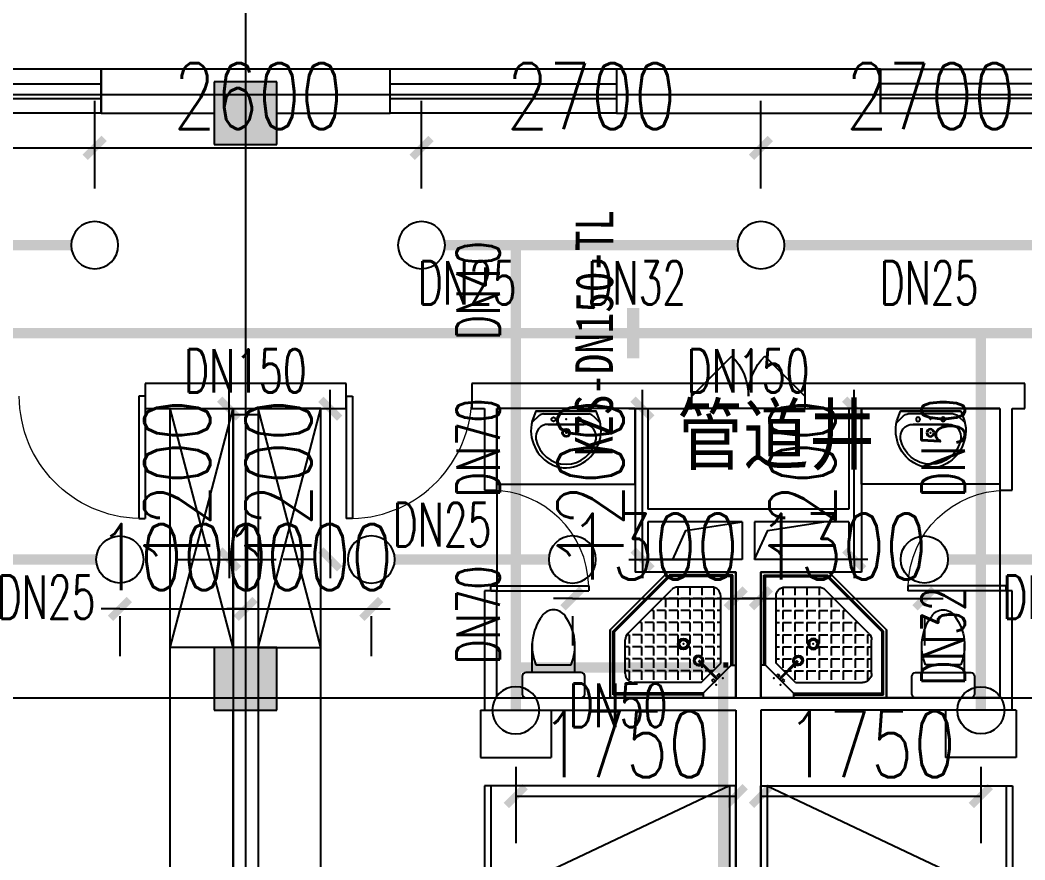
# Model space of a CAD drawing. Extents: x 0 to 2838408, y -923048 to 203859.
# Drawn here: x 2754969 to 2762963, y -682632 to -675950 of the extents above; entities that cross this region are included whole.
import ezdxf
from ezdxf.enums import TextEntityAlignment as Align

# ---------------------------------------------------------------- set-up
doc = ezdxf.new("R2010")
doc.units = 0
doc.header["$LTSCALE"] = 1000
for name, color, linetype in [('A-Fixt', 81, 'Continuous'), ('CLAYER', 7, 'Continuous'), ('COLUMN', 9, 'Continuous'), ('DIM_喷淋', 3, 'Continuous'), ('DOOR_FIRE', 4, 'Continuous'), ('DOTE', 8, 'Continuous'), ('EQUIP_喷头', 7, 'Continuous'), ('PIPE-喷淋', 6, 'Continuous'), ('PUB_HATCH', 8, 'Continuous'), ('TEXT_喷淋', 7, 'Continuous'), ('TWT_DIM', 3, 'Continuous'), ('WALL', 9, 'Continuous'), ('WINDOW', 4, 'Continuous'), ('XREF', 8, 'Continuous'), ('抗震支吊架', 2, 'Continuous'), ('洁具', 213, 'Continuous'), ('配景', 3, 'Continuous')]:
    doc.layers.add(name, color=color, linetype=linetype)
doc.styles.add('_TCH_DIM_T3', font='SIMPLEX', dxfattribs={"width": 0.75, "bigfont": 'HZTXT'})
doc.styles.add('_TWT_PIPEDN', font='SIMPLEX', dxfattribs={"width": 0.8, "height": 2.3, "bigfont": 'HZTXT'})
doc.styles.add('kzcad', font='', dxfattribs={"width": 0.8})
doc.styles.get("Standard").update_dxf_attribs({"font": 'geniso.shx', "bigfont": 'hztxt.shx'})
doc.styles.get('kzcad').set_extended_font_data('SimSun')
doc.dimstyles.new('_TWT_ARCH&&150', dxfattribs={"dimtxt": 525, "dimasz": 150, "dimexe": 375, "dimexo": 450, "dimgap": 150, "dimtad": 1, "dimdec": 0, "dimzin": 0, "dimdsep": 46, "dimtxsty": '_TCH_DIM_T3', "dimblk": 'ARCHTICK', "dimcen": 0.09, "dimclrt": 7, "dimazin": 2, "dimtfac": 1, "dimtdec": 0, "dimtix": 1, "dimtmove": 2, "dimatfit": 3, "dimfxl": 1, "dimtolj": 1, "dimtzin": 0, "dimarcsym": 0})

# ---------------------------------------------------------------- blocks, each defined once
blk = doc.blocks.new('1F平面-CAD导入_dwg_Drawing4_t3_dwg_$plan$00001613-474159-1F-927810-1F')
at = {"layer": '洁具'}
for p, q in [((-30, 250), (-170, 250)), ((-200, 169.7), (-430.4, 169.7)), ((-260.4, -139.7), (-260.4, 139.7)), ((-200, -169.7), (-200, -220)), ((-170, -250), (-30, -250))]:
    blk.add_line(p, q, dxfattribs=at)
for points in [[(-200, 220), (-200, 169.7), (-200, -169.7), (-430.4, -169.7)], [(0, -220), (0, 220)]]:
    blk.add_lwpolyline(points, dxfattribs=at)
for centre, radius, start, end in [((-170, 220), 30, 90, 180), ((-30, 220), 30, 0, 90), ((-412.8, -227.4), 397.5, 67.45048, 126.63814), ((-589.6, 0), 109.8, 123.45086, 236.54914), ((-412.8, 227.4), 397.5, 233.36186, 292.54952), ((-170, -220), 30, 180, 270), ((-30, -220), 30, 270, 0)]:
    blk.add_arc(centre, radius, start, end, dxfattribs=at)
blk = doc.blocks.new('$lvtry$00000169')
at = {"color": 0}
for p, q in [((258.9, -36), (258.9, 0)), ((258.9, -36), (36, -258.9)), ((258.9, -24), (976, -24)), ((258.9, -36), (964, -36)), ((964, -36), (976, -24)), ((964, -36), (964, -525.1)), ((976, -24), (976, -530.1)), ((276.1, -120), (120, -276.1)), ((143.9, -151), (290.7, -298.1)), ((151, -143.9), (297.8, -291)), ((269.6, -212.7), (269.6, -142.7)), ((276.1, -120), (808, -120)), ((365.9, -212.7), (365.9, -142.7)), ((462.1, -212.7), (462.1, -142.7)), ((558.4, -212.7), (558.4, -142.7)), ((654.6, -212.7), (654.6, -142.7)), ((750.9, -212.7), (750.9, -142.7)), ((847.1, -212.7), (847.1, -142.7)), ((173.4, -308.9), (173.4, -238.9)), ((183.4, -212.7), (205.5, -212.7)), ((219.6, -212.7), (243.4, -212.7)), ((269.6, -212.7), (339.6, -212.7)), ((269.6, -262.8), (269.6, -238.9)), ((365.9, -212.7), (435.9, -212.7)), ((365.9, -308.9), (365.9, -238.9)), ((462.1, -212.7), (532.1, -212.7)), ((462.1, -308.9), (462.1, -238.9)), ((558.4, -212.7), (628.4, -212.7)), ((558.4, -308.9), (558.4, -238.9)), ((654.6, -212.7), (724.6, -212.7)), ((654.6, -308.9), (654.6, -238.9)), ((750.9, -212.7), (820.9, -212.7)), ((750.9, -308.9), (750.9, -238.9)), ((847.1, -212.7), (880, -212.7)), ((847.1, -308.9), (847.1, -238.9)), ((880, -192), (880, -460.5)), ((36, -258.9), (0, -258.9)), ((24, -258.9), (24, -976)), ((36, -258.9), (36, -964)), ((120, -276.1), (120, -808)), ((120, -308.9), (147.1, -308.9)), ((173.4, -308.9), (243.4, -308.9)), ((334.3, -308.9), (339.6, -308.9)), ((365.9, -308.9), (435.9, -308.9)), ((462.1, -308.9), (532.1, -308.9)), ((558.4, -308.9), (628.4, -308.9)), ((654.6, -308.9), (724.6, -308.9)), ((750.9, -308.9), (820.9, -308.9)), ((847.1, -308.9), (880, -308.9)), ((173.4, -405.2), (173.4, -335.2)), ((269.6, -405.2), (269.6, -335.2)), ((365.9, -405.2), (365.9, -335.2)), ((462.1, -405.2), (462.1, -335.2)), ((558.4, -405.2), (558.4, -335.2)), ((654.6, -405.2), (654.6, -335.2)), ((750.9, -405.2), (750.9, -335.2)), ((847.1, -405.2), (847.1, -335.2)), ((120, -405.2), (147.1, -405.2)), ((173.4, -405.2), (243.4, -405.2)), ((173.4, -501.4), (173.4, -431.4)), ((269.6, -405.2), (339.6, -405.2)), ((269.6, -501.4), (269.6, -431.4)), ((365.9, -405.2), (378.6, -405.2)), ((365.9, -501.4), (365.9, -431.4)), ((462.1, -405.2), (532.1, -405.2)), ((462.1, -501.4), (462.1, -431.4)), ((558.4, -405.2), (628.4, -405.2)), ((558.4, -501.4), (558.4, -431.4)), ((654.6, -405.2), (724.6, -405.2)), ((654.6, -501.4), (654.6, -431.4)), ((750.9, -405.2), (820.9, -405.2)), ((750.9, -501.4), (750.9, -431.4)), ((847.1, -405.2), (880, -405.2)), ((847.1, -501.4), (847.1, -431.4)), ((120, -501.4), (147.1, -501.4)), ((173.4, -501.4), (243.4, -501.4)), ((173.4, -597.7), (173.4, -527.7)), ((269.6, -501.4), (339.6, -501.4)), ((269.6, -597.7), (269.6, -527.7)), ((365.9, -501.4), (435.9, -501.4)), ((365.9, -597.7), (365.9, -527.7)), ((462.1, -501.4), (532.1, -501.4)), ((462.1, -597.7), (462.1, -527.7)), ((858.9, -511.4), (511.4, -858.9)), ((964, -525.1), (525.1, -964)), ((976, -530.1), (530.1, -976)), ((558.4, -501.4), (628.4, -501.4)), ((558.4, -597.7), (558.4, -527.7)), ((654.6, -501.4), (724.6, -501.4)), ((654.6, -597.7), (654.6, -527.7)), ((750.9, -501.4), (820.9, -501.4)), ((750.9, -597.7), (750.9, -527.7)), ((847.1, -501.4), (867.2, -501.4)), ((964, -525.1), (976, -530.1)), ((120, -597.7), (147.1, -597.7)), ((173.4, -597.7), (243.4, -597.7)), ((173.4, -693.9), (173.4, -623.9)), ((269.6, -597.7), (339.6, -597.7)), ((269.6, -693.9), (269.6, -623.9)), ((365.9, -597.7), (435.9, -597.7)), ((365.9, -693.9), (365.9, -623.9)), ((462.1, -597.7), (532.1, -597.7)), ((462.1, -693.9), (462.1, -623.9)), ((558.4, -597.7), (628.4, -597.7)), ((558.4, -693.9), (558.4, -623.9)), ((654.6, -597.7), (724.6, -597.7)), ((654.6, -693.9), (654.6, -623.9)), ((750.9, -597.7), (772.6, -597.7)), ((120, -693.9), (147.1, -693.9)), ((173.4, -693.9), (243.4, -693.9)), ((269.6, -693.9), (339.6, -693.9)), ((365.9, -693.9), (435.9, -693.9)), ((462.1, -693.9), (532.1, -693.9)), ((558.4, -693.9), (628.4, -693.9)), ((654.6, -693.9), (676.4, -693.9)), ((120, -790.2), (147.1, -790.2)), ((173.4, -790.2), (173.4, -720.2)), ((173.4, -790.2), (243.4, -790.2)), ((269.6, -790.2), (269.6, -720.2)), ((269.6, -790.2), (339.6, -790.2)), ((365.9, -790.2), (365.9, -720.2)), ((365.9, -790.2), (435.9, -790.2)), ((462.1, -790.2), (462.1, -720.2)), ((462.1, -790.2), (532.1, -790.2)), ((558.4, -790.2), (558.4, -720.2)), ((558.4, -790.2), (580.1, -790.2)), ((173.4, -877.5), (173.4, -816.4)), ((269.6, -880), (269.6, -816.4)), ((365.9, -880), (365.9, -816.4)), ((462.1, -880), (462.1, -816.4)), ((192, -880), (460.5, -880)), ((36, -964), (24, -976)), ((24, -976), (530.1, -976)), ((36, -964), (525.1, -964)), ((525.1, -964), (530.1, -976))]:
    blk.add_line(p, q, dxfattribs=at)
blk.add_lwpolyline([(0, 0), (0, -1000), (540, -1000), (1000, -540), (1000, 0)], close=True)
for points in [[(0, 0), (0, -1000)], [(0, 0), (1000, 0)], [(1000, 0), (1000, -540)], [(189.7, -136.1), (177.9, -147.9), (162.5, -132.5), (174.3, -120.7)], [(136.1, -189.7), (147.9, -177.9), (132.5, -162.5), (120.7, -174.3)], [(1000, -540), (540, -1000)], [(0, -1000), (540, -1000)]]:
    blk.add_lwpolyline(points, close=True, dxfattribs=at)
for radius in [43.8, 31.1]:
    blk.add_circle((416.2, -427.6), radius, dxfattribs=at)
for centre, radius, start, end in [((808, -192), 72, 0, 90), ((296, -295.7), 40.6, 142.58296, 128.41974), ((296, -295.7), 28.6, 145.82801, 125.65986), ((808, -460.5), 72, 315, 0), ((192, -808), 72, 180, 270), ((460.5, -808), 72, 270, 315)]:
    blk.add_arc(centre, radius, start, end, dxfattribs=at)
for p in [(103.2, -155.8, 0), (156.1, -102.2, 0), (415.8, -428.1, 0)]:
    blk.add_point(p, dxfattribs=at)
blk = doc.blocks.new('$lvtry$00000178')
at = {"color": 0}
for p, q in [((-238.4, 0), (238.4, 0)), ((-214.1, -36.1), (-272.1, -90.6)), ((-179.8, -22.5), (180.1, -22.5)), ((215.7, -37.5), (268.3, -90.8)), ((-141.7, -105.2), (140.2, -105.2)), ((140.2, -105.2), (-141.7, -105.2))]:
    blk.add_line(p, q, dxfattribs=at)
blk.add_lwpolyline([(-103.6, -429.7, 0.224698), (110.4, -425.4, 0.348046), (268.9, -78.5), (239.5, 0), (-241.3, 0), (-270.7, -78.5, 0.356844)], format="xyb", close=True, dxfattribs=at)
for centre, radius in [((-100, -65), 16.3), ((100, -65), 16.3), ((1.4, -172.5), 31.6)]:
    blk.add_circle(centre, radius, dxfattribs=at)
at = {"color": 0, "lineweight": 13}
blk.add_circle((1.4, -172.5), 23, dxfattribs=at)
at = {"color": 0}
for centre, radius, start, end in [((-179.8, -72.5), 50, 90, 133.18096), ((180.1, -72.5), 50, 44.56072, 90), ((-141.7, -205.2), 100, 90, 190.56023), ((140.2, -205.2), 100, 349.43977, 90), ((-0.7, -179), 243.4, 190.56023, 349.43977)]:
    blk.add_arc(centre, radius, start, end, dxfattribs=at)
for p in [(0, -65), (1.4, -172.5)]:
    blk.add_point(p, dxfattribs=at)
blk = doc.blocks.new('A$C70365C93')
at = {"layer": '洁具'}
blk.add_lwpolyline([(-1900, 2300), (-1900, 1700), (-800, 1700), (-800, 2300)], close=True, dxfattribs=at)
blk.add_blockref('$lvtry$00000178', (-1350, 2280), dxfattribs=at)
at = {"layer": '洁具', "rotation": 180}
blk.add_blockref('$lvtry$00000169', (0, 0), dxfattribs=at)
at = {"layer": '洁具', "extrusion": (0, 0, -1), "xscale": -1, "zscale": -1, "rotation": 90}
blk.add_blockref('1F平面-CAD导入_dwg_Drawing4_t3_dwg_$plan$00001613-474159-1F-927810-1F', (1450, 0), dxfattribs=at)
blk = doc.blocks.new('单人床')
at = {"layer": 'A-Fixt'}
for p, q in [((47773.8, 13973.4), (48673.8, 13973.4)), ((47773.8, 12073.4), (48673.8, 13973.4)), ((47773.8, 12073.4), (48673.8, 12073.4))]:
    blk.add_line(p, q, dxfattribs=at)
blk.add_lwpolyline([(47773.8, 14023.4), (48673.8, 14023.4), (48673.8, 12023.4), (47773.8, 12023.4), (47773.8, 14023.4)], dxfattribs=at)
blk = doc.blocks.new('CH_AP01')
for p, q in [((-311.4, 16.6), (-275, 0)), ((-275, 0), (275, 0)), ((275, 0), (311.4, 16.6))]:
    blk.add_line(p, q)
for centre, radius, start, end in [((-306.8, 555.3), 37.8, 100.18588, 202.83587), ((0, -578.9), 1212.6, 74.71041, 105.28959), ((0, -578.9), 1172.6, 75.02868, 104.97132), ((0, -1278.1), 1856.9, 80.61099, 99.38901), ((306.8, 555.3), 37.8, 337.16413, 79.81412), ((-1658.4, 201.9), 1359.7, 352.16586, 14.42826), ((-823.7, 250), 562.9, 335.50378, 31.09034), ((-823.7, 250), 602.9, 335.50378, 30.26909), ((0, -578.9), 1092.6, 75.87672, 104.12328), ((823.7, 250), 602.9, 149.73091, 204.49622), ((823.7, 250), 562.9, 148.90966, 204.49622), ((1658.4, 201.9), 1359.7, 165.57174, 187.83414)]:
    blk.add_arc(centre, radius, start, end)
blk = doc.blocks.new('A$C61295E98')
at = {"color": 3}
for p, q in [((544, 597.9), (0, 597.9)), ((0, 597.9), (0, 0)), ((161.4, 597.9), (161.4, 0)), ((170.4, 0.2), (170.4, 597.6)), ((602.7, 572.2), (602.7, 25.6)), ((624, 517.9), (624, 80)), ((544, 0), (0, 0))]:
    blk.add_line(p, q, dxfattribs=at)
for points in [[(81.8, 540.3), (75.3, 540.3), (75.3, 576.8), (81.8, 576.8)], [(81.8, 453.1), (75.3, 453.1), (75.3, 489.6), (81.8, 489.6)], [(81.8, 352.9), (75.3, 352.9), (75.3, 389.4), (81.8, 389.4)]]:
    blk.add_lwpolyline(points, close=True, dxfattribs=at)
for centre in [(74, 250.1), (74, 164.2), (74, 70.5)]:
    blk.add_circle(centre, 15.7, dxfattribs=at)
for centre, start, end in [((544, 517.9), 360, 90), ((544, 80), 270, 0)]:
    blk.add_arc(centre, 80, start, end, dxfattribs=at)
blk = doc.blocks.new('宿舍')
at = {"layer": 'A-Fixt'}
for p, q in [((47853.8, 13801.7), (48353.8, 15701.7)), ((48353.8, 13801.7), (47853.8, 15701.7)), ((47853.8, 13801.7), (48353.8, 13801.7))]:
    blk.add_line(p, q, dxfattribs=at)
for points in [[(47853.8, 8601.7), (48353.8, 8601.7), (48353.8, 15701.7), (47853.8, 15701.7)], [(47853.8, 10676.1), (47970.5, 10676.1), (47970.5, 11742.6), (47853.8, 11742.6)]]:
    blk.add_lwpolyline(points, close=True, dxfattribs=at)
at = {"xscale": -1, "rotation": 90}
for p in [(63677.2, 60475.5), (63677.2, 58775.5)]:
    blk.add_blockref('单人床', p, dxfattribs=at)
at = {"layer": 'A-Fixt', "xscale": -1, "rotation": 180}
for p in [(50002, 9140.5), (51117.2, 9140.5)]:
    blk.add_blockref('CH_AP01', p, dxfattribs=at)
at = {"layer": '配景', "color": 252}
blk.add_blockref('A$C61295E98', (47853.8, 7096.6), dxfattribs=at)
blk = doc.blocks.new('$WINLIB2D$00000001')
at = {"color": 0}
for points in [[(-0.5, 0.5), (-0.5, -0.5)], [(-0.5, 0.5), (0.5, 0.5)], [(0.5, -0.5), (0.5, 0.5)], [(0.5, 0.1667), (-0.5, 0.1667)], [(0.5, -0.1667), (-0.5, -0.1667)], [(-0.5, -0.5), (0.5, -0.5)]]:
    blk.add_lwpolyline(points, dxfattribs=at)
blk = doc.blocks.new('$DorLib2D$00000116')
at = {"color": 0}
for p, q in [((-0.5, 0), (-0.1464, 0.3536)), ((0.5, 0), (0.1464, 0.3536))]:
    blk.add_line(p, q, dxfattribs=at)
for centre, start, end in [((-0.5, 0), 0, 45), ((0.5, 0), 135, 180)]:
    blk.add_arc(centre, 0.5, start, end, dxfattribs=at)
blk = doc.blocks.new('$DorLib2D$00000001')
for p, q in [((0.45, 0.975), (0.5, 0.975)), ((0.45, 0), (0.45, 0.975)), ((0.5, 0), (0.5, 0.975)), ((0.5, 0), (0.45, 0))]:
    blk.add_line(p, q)
at = {"lineweight": 13}
blk.add_arc((0.475, 0), 0.975, 91.46928, 180, dxfattribs=at)
blk = doc.blocks.new('4F1')
at = {"layer": 'PUB_HATCH'}
for points in [[(2420966.7, -676441.3), (2420466.7, -676441.3), (2420466.7, -676941.3), (2420966.7, -676941.3)], [(2420966.7, -680941.3), (2420466.7, -680941.3), (2420466.7, -681441.3), (2420966.7, -681441.3)]]:
    blk.add_hatch(color=256, dxfattribs=at).paths.add_polyline_path(points)
for points in [[(2424116.7, -680241.3), (2424220.3, -680011), (2424666.7, -679941.3)], [(2424766.7, -680241.3), (2424870.3, -680011), (2425316.7, -679941.3)]]:
    blk.add_lwpolyline(points)
at = {"layer": 'COLUMN'}
for p, q in [((2420966.7, -676441.3), (2420466.7, -676441.3)), ((2420466.7, -676441.3), (2420466.7, -676941.3)), ((2420966.7, -676941.3), (2420966.7, -676441.3)), ((2420466.7, -676941.3), (2420966.7, -676941.3)), ((2420966.7, -680941.3), (2420466.7, -680941.3)), ((2420466.7, -680941.3), (2420466.7, -681441.3)), ((2420966.7, -681441.3), (2420966.7, -680941.3)), ((2420466.7, -681441.3), (2420966.7, -681441.3))]:
    blk.add_line(p, q, dxfattribs=at)
at = {"layer": 'DOOR_FIRE'}
for p, q in [((2425166.7, -678841.3), (2424266.7, -678841.3)), ((2425166.7, -679041.3), (2424266.7, -679041.3))]:
    blk.add_line(p, q, dxfattribs=at)
at = {"layer": 'DOTE'}
for p, q in [((2420716.7, -606941.3), (2420716.7, -690141.3)), ((2343216.7, -676541.3), (2453916.7, -676541.3)), ((2343216.7, -681341.3), (2453916.7, -681341.3))]:
    blk.add_line(p, q, dxfattribs=at)
at = {"layer": 'WALL'}
for p, q in [((2420716.7, -676341.3), (2419566.7, -676341.3)), ((2419566.7, -676341.3), (2419566.7, -676691.3)), ((2421866.7, -676341.3), (2420716.7, -676341.3)), ((2421866.7, -676691.3), (2421866.7, -676341.3)), ((2425766.7, -676341.3), (2423666.7, -676341.3)), ((2423666.7, -676341.3), (2423666.7, -676691.3)), ((2425766.7, -676691.3), (2425766.7, -676341.3)), ((2419566.7, -676691.3), (2420466.7, -676691.3)), ((2420966.7, -676691.3), (2421866.7, -676691.3)), ((2423666.7, -676691.3), (2425766.7, -676691.3)), ((2421516.7, -678841.3), (2419916.7, -678841.3)), ((2419916.7, -678841.3), (2419916.7, -679041.3)), ((2421516.7, -679041.3), (2421516.7, -678841.3)), ((2422616.7, -678841.3), (2422516.7, -678841.3)), ((2422516.7, -678841.3), (2422516.7, -679041.3)), ((2423816.7, -678841.3), (2422616.7, -678841.3)), ((2424266.7, -678841.3), (2423816.7, -678841.3)), ((2424266.7, -679041.3), (2424266.7, -678841.3)), ((2425616.7, -678841.3), (2425166.7, -678841.3)), ((2425166.7, -678841.3), (2425166.7, -679041.3)), ((2426816.7, -678841.3), (2425616.7, -678841.3)), ((2426916.7, -678841.3), (2426816.7, -678841.3)), ((2426916.7, -679041.3), (2426916.7, -678841.3)), ((2419916.7, -679041.3), (2421516.7, -679041.3)), ((2422516.7, -679041.3), (2422616.7, -679041.3)), ((2422616.7, -679041.3), (2422616.7, -679691.3)), ((2423816.7, -679041.3), (2422716.7, -679041.3)), ((2422716.7, -679691.3), (2422716.7, -679041.3)), ((2423816.7, -679041.3), (2423816.7, -679841.3)), ((2423916.7, -679041.3), (2424266.7, -679041.3)), ((2423916.7, -679041.3), (2423916.7, -679841.3)), ((2425166.7, -679041.3), (2425516.7, -679041.3)), ((2425516.7, -679041.3), (2425516.7, -679841.3)), ((2426716.7, -679041.3), (2425616.7, -679041.3)), ((2425616.7, -679041.3), (2425616.7, -679841.3)), ((2426716.7, -679041.3), (2426716.7, -679691.3)), ((2426816.7, -679691.3), (2426816.7, -679041.3)), ((2426816.7, -679041.3), (2426916.7, -679041.3)), ((2420616.7, -679091.3), (2420616.7, -680941.3)), ((2420816.7, -679091.3), (2420616.7, -679091.3)), ((2420816.7, -679091.3), (2420816.7, -680941.3)), ((2422616.7, -679691.3), (2422716.7, -679691.3)), ((2426716.7, -679691.3), (2426816.7, -679691.3)), ((2423816.7, -679841.3), (2423816.7, -680341.3)), ((2424716.7, -679841.3), (2423916.7, -679841.3)), ((2425516.7, -679841.3), (2424716.7, -679841.3)), ((2425616.7, -679841.3), (2425616.7, -680341.3)), ((2424666.7, -679941.3), (2423916.7, -679941.3)), ((2423916.7, -679941.3), (2423916.7, -680241.3)), ((2424666.7, -679941.3), (2424666.7, -680241.3)), ((2425516.7, -679941.3), (2424766.7, -679941.3)), ((2424766.7, -679941.3), (2424766.7, -680241.3)), ((2425516.7, -679941.3), (2425516.7, -680241.3)), ((2424666.7, -680241.3), (2423916.7, -680241.3)), ((2425516.7, -680241.3), (2424766.7, -680241.3)), ((2424616.7, -680341.3), (2423816.7, -680341.3)), ((2424616.7, -680341.3), (2424616.7, -681341.3)), ((2424816.7, -680341.3), (2424816.7, -681341.3)), ((2425616.7, -680341.3), (2424816.7, -680341.3)), ((2422716.7, -680491.3), (2422616.7, -680491.3)), ((2422616.7, -680491.3), (2422616.7, -681441.3)), ((2422716.7, -681341.3), (2422716.7, -680491.3)), ((2426816.7, -680491.3), (2426716.7, -680491.3)), ((2426716.7, -680491.3), (2426716.7, -681341.3)), ((2426816.7, -681441.3), (2426816.7, -680491.3)), ((2422716.7, -681341.3), (2424616.7, -681341.3)), ((2426716.7, -681341.3), (2424816.7, -681341.3)), ((2420616.7, -681441.3), (2420616.7, -686141.3)), ((2420816.7, -681441.3), (2420816.7, -686141.3)), ((2422616.7, -681441.3), (2424616.7, -681441.3)), ((2424616.7, -681441.3), (2424616.7, -686391.3)), ((2426816.7, -681441.3), (2424816.7, -681441.3)), ((2424816.7, -681441.3), (2424816.7, -686391.3))]:
    blk.add_line(p, q, dxfattribs=at)
at = {"layer": 'WINDOW'}
for p, q in [((2422716.7, -679691.3), (2422716.7, -680491.3)), ((2426716.7, -679691.3), (2426716.7, -680491.3))]:
    blk.add_line(p, q, dxfattribs=at)
at = {"xscale": -1, "rotation": 359.9999999999999}
for name, p in [('宿舍', (2468470.6, -694743)), ('A$C70365C93', (2424816.7, -681341.3)), ('宿舍', (2476470.6, -694743))]:
    blk.add_blockref(name, p, dxfattribs=at)
for name, p in [('宿舍', (2372962.9, -694743)), ('A$C70365C93', (2424616.7, -681341.3))]:
    blk.add_blockref(name, p)
at = {"layer": 'DOOR_FIRE', "xscale": 900, "yscale": -900, "zscale": 200, "rotation": 179.9999999994664}
blk.add_blockref('$DorLib2D$00000116', (2424716.7, -678941.3), dxfattribs=at)
at = {"layer": 'WINDOW'}
for name, p, xscale, yscale, zscale, rotation in [('$WINLIB2D$00000001', (2418666.7, -676516.3), -1800, -350, -1800, 359.9999999999708), ('$WINLIB2D$00000001', (2422766.7, -676516.3), -1800, 350, -1800, 359.9999999999427), ('$DorLib2D$00000001', (2422666.7, -680091.3), 800, 800, 800, 269.9999999994664), ('$DorLib2D$00000001', (2426766.7, -680091.3), 800, -800, 800, 269.9999999994664)]:
    blk.add_blockref(name, p, dxfattribs=dict(at, xscale=xscale, yscale=yscale, zscale=zscale, rotation=rotation))
for name, p, xscale, yscale, zscale in [('$WINLIB2D$00000001', (2426666.7, -676516.3), 1800, 350, 1800), ('$DorLib2D$00000001', (2419416.7, -678941.3), 1000, -1000, 1000), ('$DorLib2D$00000001', (2422016.7, -678941.3), -1000, -1000, -1000)]:
    blk.add_blockref(name, p, dxfattribs=dict(at, xscale=xscale, yscale=yscale, zscale=zscale))
at = {"layer": 'CLAYER'}
blk.add_text('管道井', height=525, dxfattribs=at).set_placement((2424149.1, -679528.3))
blk = doc.blocks.new('_ArchTick')
at = {"color": 0, "linetype": 'ByBlock', "const_width": 0.4}
blk.add_lwpolyline([(-0.5, -0.5), (0.5, 0.5)], dxfattribs=at)
blk = doc.blocks.new('*D2643')
at = {"layer": 'Defpoints', "color": 0, "linetype": 'ByBlock', "transparency": 16777216}
for p in [(2760862.5, -680241.3), (2762162.5, -680241.3), (2762162.5, -680551.1)]:
    blk.add_point(p, dxfattribs=at)
at = {"layer": 'TWT_DIM', "color": 0, "linetype": 'ByBlock', "lineweight": -2, "transparency": 16777216}
for p, q in [((2760862.5, -680551.1), (2760712.5, -680551.1)), ((2760862.5, -680551.1), (2762162.5, -680551.1)), ((2762162.5, -680551.1), (2762312.5, -680551.1)), ((2760862.5, -680691.3), (2760862.5, -680926.1)), ((2762162.5, -680691.3), (2762162.5, -680926.1))]:
    blk.add_line(p, q, dxfattribs=at)
at = {"layer": 'TWT_DIM', "color": 0, "linetype": 'ByBlock', "lineweight": -2, "transparency": 16777216, "xscale": 150, "yscale": 150, "zscale": 150}
blk.add_blockref('_ArchTick', (2760862.5, -680551.1), dxfattribs=at)
at = {"layer": 'TWT_DIM', "color": 0, "linetype": 'ByBlock', "lineweight": -2, "transparency": 16777216, "xscale": 150, "yscale": 150, "zscale": 150, "rotation": 180}
blk.add_blockref('_ArchTick', (2762162.5, -680551.1), dxfattribs=at)
at = {"layer": 'TWT_DIM', "color": 7, "linetype": 'ByBlock', "transparency": 16777216, "insert": (2761512.5, -680138.6), "char_height": 525, "attachment_point": 5, "style": '_TCH_DIM_T3'}
blk.add_mtext('\\A1;1300', dxfattribs=at)
blk = doc.blocks.new('*D2644')
at = {"layer": 'Defpoints', "color": 0, "linetype": 'ByBlock', "transparency": 16777216}
for p in [(2759362.5, -680241.3), (2760662.5, -680241.3), (2760662.5, -680551.1)]:
    blk.add_point(p, dxfattribs=at)
at = {"layer": 'TWT_DIM', "color": 0, "linetype": 'ByBlock', "lineweight": -2, "transparency": 16777216}
for p, q in [((2759362.5, -680551.1), (2759212.5, -680551.1)), ((2759362.5, -680551.1), (2760662.5, -680551.1)), ((2760662.5, -680551.1), (2760812.5, -680551.1)), ((2759362.5, -680691.3), (2759362.5, -680926.1)), ((2760662.5, -680691.3), (2760662.5, -680926.1))]:
    blk.add_line(p, q, dxfattribs=at)
at = {"layer": 'TWT_DIM', "color": 0, "linetype": 'ByBlock', "lineweight": -2, "transparency": 16777216, "xscale": 150, "yscale": 150, "zscale": 150}
blk.add_blockref('_ArchTick', (2759362.5, -680551.1), dxfattribs=at)
at = {"layer": 'TWT_DIM', "color": 0, "linetype": 'ByBlock', "lineweight": -2, "transparency": 16777216, "xscale": 150, "yscale": 150, "zscale": 150, "rotation": 180}
blk.add_blockref('_ArchTick', (2760662.5, -680551.1), dxfattribs=at)
at = {"layer": 'TWT_DIM', "color": 7, "linetype": 'ByBlock', "transparency": 16777216, "insert": (2760012.5, -680138.6), "char_height": 525, "attachment_point": 5, "style": '_TCH_DIM_T3'}
blk.add_mtext('\\A1;1300', dxfattribs=at)
blk = doc.blocks.new('*D2647')
at = {"layer": 'Defpoints', "color": 0, "linetype": 'ByBlock', "transparency": 16777216}
for p in [(2760862.5, -681441.3), (2762612.5, -681441.3), (2762612.5, -682123.7)]:
    blk.add_point(p, dxfattribs=at)
at = {"layer": 'TWT_DIM', "color": 0, "linetype": 'ByBlock', "lineweight": -2, "transparency": 16777216}
for p, q in [((2760862.5, -681891.3), (2760862.5, -682498.7)), ((2762612.5, -681891.3), (2762612.5, -682498.7)), ((2760862.5, -682123.7), (2762612.5, -682123.7))]:
    blk.add_line(p, q, dxfattribs=at)
at = {"layer": 'TWT_DIM', "color": 0, "linetype": 'ByBlock', "lineweight": -2, "transparency": 16777216, "xscale": 150, "yscale": 150, "zscale": 150, "rotation": 180}
blk.add_blockref('_ArchTick', (2760862.5, -682123.7), dxfattribs=at)
at = {"layer": 'TWT_DIM', "color": 0, "linetype": 'ByBlock', "lineweight": -2, "transparency": 16777216, "xscale": 150, "yscale": 150, "zscale": 150}
blk.add_blockref('_ArchTick', (2762612.5, -682123.7), dxfattribs=at)
at = {"layer": 'TWT_DIM', "color": 7, "linetype": 'ByBlock', "transparency": 16777216, "insert": (2761737.5, -681711.2), "char_height": 525, "attachment_point": 5, "style": '_TCH_DIM_T3'}
blk.add_mtext('\\A1;1750', dxfattribs=at)
blk = doc.blocks.new('*D2649')
at = {"layer": 'Defpoints', "color": 0, "linetype": 'ByBlock', "transparency": 16777216}
for p in [(2761604.8, -679041.3), (2762162.5, -679041.3), (2762162.5, -680241.3)]:
    blk.add_point(p, dxfattribs=at)
at = {"layer": 'TWT_DIM', "color": 0, "linetype": 'ByBlock', "lineweight": -2, "transparency": 16777216}
for p, q in [((2761604.8, -679041.3), (2761604.8, -678891.3)), ((2761712.5, -679041.3), (2761229.8, -679041.3)), ((2761604.8, -680241.3), (2761604.8, -679041.3)), ((2761712.5, -680241.3), (2761229.8, -680241.3)), ((2761604.8, -680241.3), (2761604.8, -680391.3))]:
    blk.add_line(p, q, dxfattribs=at)
at = {"layer": 'TWT_DIM', "color": 0, "linetype": 'ByBlock', "lineweight": -2, "transparency": 16777216, "xscale": 150, "yscale": 150, "zscale": 150}
for p, rotation in [((2761604.8, -679041.3), 270), ((2761604.8, -680241.3), 90)]:
    blk.add_blockref('_ArchTick', p, dxfattribs=dict(at, rotation=rotation))
at = {"layer": 'TWT_DIM', "color": 7, "linetype": 'ByBlock', "transparency": 16777216, "insert": (2761192.3, -679641.3), "char_height": 525, "attachment_point": 5, "rotation": 90, "style": '_TCH_DIM_T3'}
blk.add_mtext('\\A1;1200', dxfattribs=at)
blk = doc.blocks.new('*D2651')
at = {"layer": 'Defpoints', "color": 0, "linetype": 'ByBlock', "transparency": 16777216}
for p in [(2758912.5, -681441.3), (2760662.5, -681441.3), (2760662.5, -682123.7)]:
    blk.add_point(p, dxfattribs=at)
at = {"layer": 'TWT_DIM', "color": 0, "linetype": 'ByBlock', "lineweight": -2, "transparency": 16777216}
for p, q in [((2758912.5, -681891.3), (2758912.5, -682498.7)), ((2760662.5, -681891.3), (2760662.5, -682498.7)), ((2758912.5, -682123.7), (2760662.5, -682123.7))]:
    blk.add_line(p, q, dxfattribs=at)
at = {"layer": 'TWT_DIM', "color": 0, "linetype": 'ByBlock', "lineweight": -2, "transparency": 16777216, "xscale": 150, "yscale": 150, "zscale": 150, "rotation": 180}
blk.add_blockref('_ArchTick', (2758912.5, -682123.7), dxfattribs=at)
at = {"layer": 'TWT_DIM', "color": 0, "linetype": 'ByBlock', "lineweight": -2, "transparency": 16777216, "xscale": 150, "yscale": 150, "zscale": 150}
blk.add_blockref('_ArchTick', (2760662.5, -682123.7), dxfattribs=at)
at = {"layer": 'TWT_DIM', "color": 7, "linetype": 'ByBlock', "transparency": 16777216, "insert": (2759787.5, -681711.2), "char_height": 525, "attachment_point": 5, "style": '_TCH_DIM_T3'}
blk.add_mtext('\\A1;1750', dxfattribs=at)
blk = doc.blocks.new('*D2652')
at = {"layer": 'Defpoints', "color": 0, "linetype": 'ByBlock', "transparency": 16777216}
for p in [(2756762.5, -680241.3), (2757762.5, -680241.3), (2757762.5, -680634.6)]:
    blk.add_point(p, dxfattribs=at)
at = {"layer": 'TWT_DIM', "color": 0, "linetype": 'ByBlock', "lineweight": -2, "transparency": 16777216}
for p, q in [((2756762.5, -680634.6), (2756612.5, -680634.6)), ((2756762.5, -680634.6), (2757762.5, -680634.6)), ((2757762.5, -680634.6), (2757912.5, -680634.6)), ((2756762.5, -680691.3), (2756762.5, -681009.6)), ((2757762.5, -680691.3), (2757762.5, -681009.6))]:
    blk.add_line(p, q, dxfattribs=at)
at = {"layer": 'TWT_DIM', "color": 0, "linetype": 'ByBlock', "lineweight": -2, "transparency": 16777216, "xscale": 150, "yscale": 150, "zscale": 150}
blk.add_blockref('_ArchTick', (2756762.5, -680634.6), dxfattribs=at)
at = {"layer": 'TWT_DIM', "color": 0, "linetype": 'ByBlock', "lineweight": -2, "transparency": 16777216, "xscale": 150, "yscale": 150, "zscale": 150, "rotation": 180}
blk.add_blockref('_ArchTick', (2757762.5, -680634.6), dxfattribs=at)
at = {"layer": 'TWT_DIM', "color": 7, "linetype": 'ByBlock', "transparency": 16777216, "insert": (2757262.5, -680222.1), "char_height": 525, "attachment_point": 5, "style": '_TCH_DIM_T3'}
blk.add_mtext('\\A1;1000', dxfattribs=at)
blk = doc.blocks.new('*D2653')
at = {"layer": 'Defpoints', "color": 0, "linetype": 'ByBlock', "transparency": 16777216}
for p in [(2759362.5, -679041.3), (2759920.3, -679041.3), (2759362.5, -680241.3)]:
    blk.add_point(p, dxfattribs=at)
at = {"layer": 'TWT_DIM', "color": 0, "linetype": 'ByBlock', "lineweight": -2, "transparency": 16777216}
for p, q in [((2759920.3, -679041.3), (2759920.3, -678891.3)), ((2759812.5, -679041.3), (2760295.3, -679041.3)), ((2759920.3, -680241.3), (2759920.3, -679041.3)), ((2759812.5, -680241.3), (2760295.3, -680241.3)), ((2759920.3, -680241.3), (2759920.3, -680391.3))]:
    blk.add_line(p, q, dxfattribs=at)
at = {"layer": 'TWT_DIM', "color": 0, "linetype": 'ByBlock', "lineweight": -2, "transparency": 16777216, "xscale": 150, "yscale": 150, "zscale": 150}
for p, rotation in [((2759920.3, -679041.3), 270), ((2759920.3, -680241.3), 90)]:
    blk.add_blockref('_ArchTick', p, dxfattribs=dict(at, rotation=rotation))
at = {"layer": 'TWT_DIM', "color": 7, "linetype": 'ByBlock', "transparency": 16777216, "insert": (2759507.8, -679641.3), "char_height": 525, "attachment_point": 5, "rotation": 90, "style": '_TCH_DIM_T3'}
blk.add_mtext('\\A1;1200', dxfattribs=at)
blk = doc.blocks.new('*D2654')
at = {"layer": 'Defpoints', "color": 0, "linetype": 'ByBlock', "transparency": 16777216}
for p in [(2757436.2, -679041.3), (2757762.5, -679041.3), (2757762.5, -680241.3)]:
    blk.add_point(p, dxfattribs=at)
at = {"layer": 'TWT_DIM', "color": 0, "linetype": 'ByBlock', "lineweight": -2, "transparency": 16777216}
for p, q in [((2757436.2, -679041.3), (2757436.2, -678891.3)), ((2757312.5, -679041.3), (2757061.2, -679041.3)), ((2757436.2, -680241.3), (2757436.2, -679041.3)), ((2757312.5, -680241.3), (2757061.2, -680241.3)), ((2757436.2, -680241.3), (2757436.2, -680391.3))]:
    blk.add_line(p, q, dxfattribs=at)
at = {"layer": 'TWT_DIM', "color": 0, "linetype": 'ByBlock', "lineweight": -2, "transparency": 16777216, "xscale": 150, "yscale": 150, "zscale": 150}
for p, rotation in [((2757436.2, -679041.3), 270), ((2757436.2, -680241.3), 90)]:
    blk.add_blockref('_ArchTick', p, dxfattribs=dict(at, rotation=rotation))
at = {"layer": 'TWT_DIM', "color": 7, "linetype": 'ByBlock', "transparency": 16777216, "insert": (2757023.7, -679641.3), "char_height": 525, "attachment_point": 5, "rotation": 90, "style": '_TCH_DIM_T3'}
blk.add_mtext('\\A1;1200', dxfattribs=at)
blk = doc.blocks.new('*D2662')
at = {"layer": 'Defpoints', "color": 0, "linetype": 'ByBlock', "transparency": 16777216}
for p in [(2755762.5, -680241.3), (2756762.5, -680241.3), (2756762.5, -680634.6)]:
    blk.add_point(p, dxfattribs=at)
at = {"layer": 'TWT_DIM', "color": 0, "linetype": 'ByBlock', "lineweight": -2, "transparency": 16777216}
for p, q in [((2755762.5, -680634.6), (2755612.5, -680634.6)), ((2755762.5, -680634.6), (2756762.5, -680634.6)), ((2756762.5, -680634.6), (2756912.5, -680634.6)), ((2755762.5, -680691.3), (2755762.5, -681009.6)), ((2756762.5, -680691.3), (2756762.5, -681009.6))]:
    blk.add_line(p, q, dxfattribs=at)
at = {"layer": 'TWT_DIM', "color": 0, "linetype": 'ByBlock', "lineweight": -2, "transparency": 16777216, "xscale": 150, "yscale": 150, "zscale": 150}
blk.add_blockref('_ArchTick', (2755762.5, -680634.6), dxfattribs=at)
at = {"layer": 'TWT_DIM', "color": 0, "linetype": 'ByBlock', "lineweight": -2, "transparency": 16777216, "xscale": 150, "yscale": 150, "zscale": 150, "rotation": 180}
blk.add_blockref('_ArchTick', (2756762.5, -680634.6), dxfattribs=at)
at = {"layer": 'TWT_DIM', "color": 7, "linetype": 'ByBlock', "transparency": 16777216, "insert": (2756262.5, -680222.1), "char_height": 525, "attachment_point": 5, "style": '_TCH_DIM_T3'}
blk.add_mtext('\\A1;1000', dxfattribs=at)
blk = doc.blocks.new('*D2664')
at = {"layer": 'Defpoints', "color": 0, "linetype": 'ByBlock', "transparency": 16777216}
for p in [(2755762.5, -679041.3), (2756631.8, -679041.3), (2755762.5, -680241.3)]:
    blk.add_point(p, dxfattribs=at)
at = {"layer": 'TWT_DIM', "color": 0, "linetype": 'ByBlock', "lineweight": -2, "transparency": 16777216}
for p, q in [((2756631.8, -679041.3), (2756631.8, -678891.3)), ((2756212.5, -679041.3), (2757006.8, -679041.3)), ((2756631.8, -680241.3), (2756631.8, -679041.3)), ((2756212.5, -680241.3), (2757006.8, -680241.3)), ((2756631.8, -680241.3), (2756631.8, -680391.3))]:
    blk.add_line(p, q, dxfattribs=at)
at = {"layer": 'TWT_DIM', "color": 0, "linetype": 'ByBlock', "lineweight": -2, "transparency": 16777216, "xscale": 150, "yscale": 150, "zscale": 150}
for p, rotation in [((2756631.8, -679041.3), 270), ((2756631.8, -680241.3), 90)]:
    blk.add_blockref('_ArchTick', p, dxfattribs=dict(at, rotation=rotation))
at = {"layer": 'TWT_DIM', "color": 7, "linetype": 'ByBlock', "transparency": 16777216, "insert": (2756219.3, -679641.3), "char_height": 525, "attachment_point": 5, "rotation": 90, "style": '_TCH_DIM_T3'}
blk.add_mtext('\\A1;1200', dxfattribs=at)
blk = doc.blocks.new('*D3164')
at = {"layer": 'Defpoints', "color": 0, "linetype": 'ByBlock', "transparency": 16777216}
for p in [(2763562.5, -676966.9), (2760862.5, -677741.3), (2763562.5, -677741.3)]:
    blk.add_point(p, dxfattribs=at)
at = {"layer": 'DIM_喷淋', "color": 0, "linetype": 'ByBlock', "lineweight": -2, "transparency": 16777216}
for p, q in [((2760862.5, -677291.3), (2760862.5, -676591.9)), ((2763562.5, -677291.3), (2763562.5, -676591.9)), ((2760862.5, -676966.9), (2763562.5, -676966.9))]:
    blk.add_line(p, q, dxfattribs=at)
at = {"layer": 'DIM_喷淋', "color": 0, "linetype": 'ByBlock', "lineweight": -2, "transparency": 16777216, "xscale": 150, "yscale": 150, "zscale": 150, "rotation": 180}
blk.add_blockref('_ArchTick', (2760862.5, -676966.9), dxfattribs=at)
at = {"layer": 'DIM_喷淋', "color": 0, "linetype": 'ByBlock', "lineweight": -2, "transparency": 16777216, "xscale": 150, "yscale": 150, "zscale": 150}
blk.add_blockref('_ArchTick', (2763562.5, -676966.9), dxfattribs=at)
at = {"layer": 'DIM_喷淋', "color": 7, "linetype": 'ByBlock', "transparency": 16777216, "insert": (2762212.5, -676554.4), "char_height": 525, "attachment_point": 5, "style": '_TCH_DIM_T3'}
blk.add_mtext('\\A1;2700', dxfattribs=at)
blk = doc.blocks.new('*D3165')
at = {"layer": 'Defpoints', "color": 0, "linetype": 'ByBlock', "transparency": 16777216}
for p in [(2760862.5, -676966.9), (2758162.5, -677741.3), (2760862.5, -677741.3)]:
    blk.add_point(p, dxfattribs=at)
at = {"layer": 'DIM_喷淋', "color": 0, "linetype": 'ByBlock', "lineweight": -2, "transparency": 16777216}
for p, q in [((2758162.5, -677291.3), (2758162.5, -676591.9)), ((2760862.5, -677291.3), (2760862.5, -676591.9)), ((2758162.5, -676966.9), (2760862.5, -676966.9))]:
    blk.add_line(p, q, dxfattribs=at)
at = {"layer": 'DIM_喷淋', "color": 0, "linetype": 'ByBlock', "lineweight": -2, "transparency": 16777216, "xscale": 150, "yscale": 150, "zscale": 150, "rotation": 180}
blk.add_blockref('_ArchTick', (2758162.5, -676966.9), dxfattribs=at)
at = {"layer": 'DIM_喷淋', "color": 0, "linetype": 'ByBlock', "lineweight": -2, "transparency": 16777216, "xscale": 150, "yscale": 150, "zscale": 150}
blk.add_blockref('_ArchTick', (2760862.5, -676966.9), dxfattribs=at)
at = {"layer": 'DIM_喷淋', "color": 7, "linetype": 'ByBlock', "transparency": 16777216, "insert": (2759512.5, -676554.4), "char_height": 525, "attachment_point": 5, "style": '_TCH_DIM_T3'}
blk.add_mtext('\\A1;2700', dxfattribs=at)
blk = doc.blocks.new('*D3166')
at = {"layer": 'Defpoints', "color": 0, "linetype": 'ByBlock', "transparency": 16777216}
for p in [(2758162.5, -676966.9), (2755562.5, -677741.3), (2758162.5, -677741.3)]:
    blk.add_point(p, dxfattribs=at)
at = {"layer": 'DIM_喷淋', "color": 0, "linetype": 'ByBlock', "lineweight": -2, "transparency": 16777216}
for p, q in [((2755562.5, -677291.3), (2755562.5, -676591.9)), ((2758162.5, -677291.3), (2758162.5, -676591.9)), ((2755562.5, -676966.9), (2758162.5, -676966.9))]:
    blk.add_line(p, q, dxfattribs=at)
at = {"layer": 'DIM_喷淋', "color": 0, "linetype": 'ByBlock', "lineweight": -2, "transparency": 16777216, "xscale": 150, "yscale": 150, "zscale": 150, "rotation": 180}
blk.add_blockref('_ArchTick', (2755562.5, -676966.9), dxfattribs=at)
at = {"layer": 'DIM_喷淋', "color": 0, "linetype": 'ByBlock', "lineweight": -2, "transparency": 16777216, "xscale": 150, "yscale": 150, "zscale": 150}
blk.add_blockref('_ArchTick', (2758162.5, -676966.9), dxfattribs=at)
at = {"layer": 'DIM_喷淋', "color": 7, "linetype": 'ByBlock', "transparency": 16777216, "insert": (2756862.5, -676554.4), "char_height": 525, "attachment_point": 5, "style": '_TCH_DIM_T3'}
blk.add_mtext('\\A1;2600', dxfattribs=at)
blk = doc.blocks.new('*D3167')
at = {"layer": 'Defpoints', "color": 0, "linetype": 'ByBlock', "transparency": 16777216}
for p in [(2755562.5, -676966.9), (2752862.5, -677741.3), (2755562.5, -677741.3)]:
    blk.add_point(p, dxfattribs=at)
at = {"layer": 'DIM_喷淋', "color": 0, "linetype": 'ByBlock', "lineweight": -2, "transparency": 16777216}
for p, q in [((2752862.5, -677291.3), (2752862.5, -676591.9)), ((2755562.5, -677291.3), (2755562.5, -676591.9)), ((2752862.5, -676966.9), (2755562.5, -676966.9))]:
    blk.add_line(p, q, dxfattribs=at)
at = {"layer": 'DIM_喷淋', "color": 0, "linetype": 'ByBlock', "lineweight": -2, "transparency": 16777216, "xscale": 150, "yscale": 150, "zscale": 150, "rotation": 180}
blk.add_blockref('_ArchTick', (2752862.5, -676966.9), dxfattribs=at)
at = {"layer": 'DIM_喷淋', "color": 0, "linetype": 'ByBlock', "lineweight": -2, "transparency": 16777216, "xscale": 150, "yscale": 150, "zscale": 150}
blk.add_blockref('_ArchTick', (2755562.5, -676966.9), dxfattribs=at)
at = {"layer": 'DIM_喷淋', "color": 7, "linetype": 'ByBlock', "transparency": 16777216, "insert": (2754212.5, -676554.4), "char_height": 525, "attachment_point": 5, "style": '_TCH_DIM_T3'}
blk.add_mtext('\\A1;2700', dxfattribs=at)
blk = doc.blocks.new('$TwtSys$00000125')
blk.add_circle((0, 0, 0), 1)
blk = doc.blocks.new('$TwtSys$00000131')
for p, q in [((-1.5, 0), (-1.5, 2)), ((-1.5, 2), (1.5, 2)), ((1.5, 0, 0), (1.5, 2, 0)), ((-1.5, 0), (-1, 0)), ((1, 0, 0), (1.5, 0, 0))]:
    blk.add_line(p, q)
blk.add_circle((0, 0), 1)

msp = doc.modelspace()

# ---------------------------------------------------------------- hatches: boundary and pattern name
at = {"layer": 'PIPE-喷淋', "linetype": 'ByBlock'}
for points in [[(2760562.5, -681101.8), (2760562.5, -681060.6), (2760603.8, -681060.6)], [(2760562.5, -681101.8), (2760603.8, -681101.8), (2760603.8, -681060.6)]]:
    msp.add_hatch(color=256, dxfattribs=at).paths.add_polyline_path(points)

# ---------------------------------------------------------------- linework, layer by layer
at = {"layer": 'PIPE-喷淋', "linetype": 'ByBlock', "ltscale": 1.5, "const_width": 82.5}
for points in [[(2753050, -677741.3), (2755375, -677741.3)], [(2758350, -677741.3), (2758912.5, -677741.3)], [(2758912.5, -677741.3), (2758912.5, -678441.3)], [(2758912.5, -677741.3), (2760675, -677741.3)], [(2761050, -677741.3), (2763375, -677741.3)], [(2754612.5, -678441.3), (2758912.5, -678441.3)], [(2758912.5, -678441.3), (2762612.5, -678441.3)], [(2758912.5, -680241.3), (2758912.5, -678441.3)], [(2762612.5, -680241.3), (2762612.5, -678441.3)], [(2762612.5, -678441.3), (2766212.5, -678441.3)], [(2754612.5, -680241.3), (2755575, -680241.3)], [(2757950, -680241.3), (2758912.5, -680241.3)], [(2758912.5, -680241.3), (2759175, -680241.3)], [(2758912.5, -681101.8), (2758912.5, -680241.3)], [(2762350, -680241.3), (2762612.5, -680241.3)], [(2762612.5, -680241.3), (2763575, -680241.3)], [(2762612.5, -681441.3), (2762612.5, -680241.3)], [(2758912.5, -681441.3), (2758912.5, -681101.8)], [(2758912.5, -681101.8), (2760562.5, -681101.8)], [(2760562.5, -681101.8), (2760562.5, -686291.3)]]:
    msp.add_lwpolyline(points, dxfattribs=at)
at = {"layer": '抗震支吊架', "color": 4, "const_width": 100}
msp.add_lwpolyline([(2759845.9, -678641.3), (2759845.9, -678241.3)], dxfattribs=at)

# ---------------------------------------------------------------- block references
at = {"layer": 'EQUIP_喷头', "linetype": 'ByBlock', "xscale": 187.5, "yscale": -187.5, "zscale": 187.5}
for name, p in [('$TwtSys$00000125', (2755562.5, -677741.3)), ('$TwtSys$00000125', (2758162.5, -677741.3)), ('$TwtSys$00000125', (2760862.5, -677741.3)), ('$TwtSys$00000125', (2757762.5, -680241.3)), ('$TwtSys$00000125', (2759362.5, -680241.3)), ('$TwtSys$00000131', (2758912.5, -681441.3))]:
    msp.add_blockref(name, p, dxfattribs=at)
at = {"layer": 'EQUIP_喷头', "linetype": 'ByBlock', "xscale": 187.5, "yscale": 187.5, "zscale": 187.5, "rotation": 180}
for name, p in [('$TwtSys$00000125', (2755762.5, -680241.3)), ('$TwtSys$00000125', (2762162.5, -680241.3)), ('$TwtSys$00000131', (2762612.5, -681441.3))]:
    msp.add_blockref(name, p, dxfattribs=at)
at = {"layer": 'XREF'}
msp.add_blockref('4F1', (336045.8, 0), dxfattribs=at)

# ---------------------------------------------------------------- texts
at = {"layer": 'TEXT_喷淋', "color": 251, "linetype": 'ByBlock', "style": '_TWT_PIPEDN', "width": 0.64}
for s, rotation, p in [('DN40', 90, (2758785, -678496.1)), ('DN25', 359.99999, (2758132.7, -678213.8)), ('DN32', 359.99999, (2759482.7, -678213.8)), ('DN25', 359.99999, (2761807.7, -678213.8)), ('DN50', 90, (2762485, -679746.1)), ('DN32', 90, (2762485, -681246.1))]:
    msp.add_text(s, height=345, rotation=rotation, dxfattribs=at).set_placement(p)
at = {"layer": 'TEXT_喷淋', "linetype": 'ByBlock', "style": '_TWT_PIPEDN', "width": 0.64}
for p in [(2756273.6, -678913.8), (2760273.6, -678913.8)]:
    msp.add_text('DN150', height=345, dxfattribs=at).set_placement(p)
for p in [(2758785, -679746.1), (2758785, -681076.4)]:
    msp.add_text('DN70', height=345, rotation=90, dxfattribs=at).set_placement(p)
at = {"layer": 'TEXT_喷淋', "color": 251, "linetype": 'ByBlock', "style": '_TWT_PIPEDN', "width": 0.64}
for s, p in [('DN25', (2757932.7, -680137.1)), ('DN25', (2754782.7, -680713.8)), ('DN25', (2762782.7, -680713.8)), ('DN50', (2759332.7, -681574.3))]:
    msp.add_text(s, height=345, dxfattribs=at).set_placement(p)
at = {"layer": '抗震支吊架', "color": 4, "style": 'kzcad', "width": 0.8}
msp.add_text('KZS-DN150-TL', height=300, rotation=89.88539, dxfattribs=at).set_placement((2759685.9, -678441.3), align=Align.CENTER)

# ---------------------------------------------------------------- dimensions: what is measured, and where the dimension line sits
at = {"layer": 'DIM_喷淋', "linetype": 'ByBlock'}
for p1, p2, picture, middle in [((2752862.5, -677741.3), (2755562.5, -677741.3), '*D3167', (2754212.5, -676554.4)), ((2755562.5, -677741.3), (2758162.5, -677741.3), '*D3166', (2756862.5, -676554.4)), ((2758162.5, -677741.3), (2760862.5, -677741.3), '*D3165', (2759512.5, -676554.4)), ((2760862.5, -677741.3), (2763562.5, -677741.3), '*D3164', (2762212.5, -676554.4))]:
    dim = msp.add_aligned_dim(p1=p1, p2=p2, distance=774.4, dimstyle='_TWT_ARCH&&150', dxfattribs=at)
    dim.commit()
    dim.dimension.update_dxf_attribs({"geometry": picture, "text_midpoint": middle})
at = {"layer": 'TWT_DIM', "linetype": 'ByBlock'}
for p1, p2, distance, picture, middle in [((2755762.5, -680241.3), (2755762.5, -679041.3), -869.3, '*D2664', (2756219.3, -679641.3)), ((2757762.5, -680241.3), (2757762.5, -679041.3), 326.4, '*D2654', (2757023.7, -679641.3)), ((2759362.5, -680241.3), (2759362.5, -679041.3), -557.7, '*D2653', (2759507.8, -679641.3)), ((2762162.5, -680241.3), (2762162.5, -679041.3), 557.7, '*D2649', (2761192.3, -679641.3)), ((2759362.5, -680241.3), (2760662.5, -680241.3), -309.8, '*D2644', (2760012.5, -680138.6)), ((2760862.5, -680241.3), (2762162.5, -680241.3), -309.8, '*D2643', (2761512.5, -680138.6)), ((2755762.5, -680241.3), (2756762.5, -680241.3), -393.4, '*D2662', (2756262.5, -680222.1)), ((2756762.5, -680241.3), (2757762.5, -680241.3), -393.4, '*D2652', (2757262.5, -680222.1)), ((2758912.5, -681441.3), (2760662.5, -681441.3), -682.4, '*D2651', (2759787.5, -681711.2)), ((2760862.5, -681441.3), (2762612.5, -681441.3), -682.4, '*D2647', (2761737.5, -681711.2))]:
    dim = msp.add_aligned_dim(p1=p1, p2=p2, distance=distance, dimstyle='_TWT_ARCH&&150', dxfattribs=at)
    dim.commit()
    dim.dimension.update_dxf_attribs({"geometry": picture, "text_midpoint": middle})

doc.saveas('drawing.dxf')
